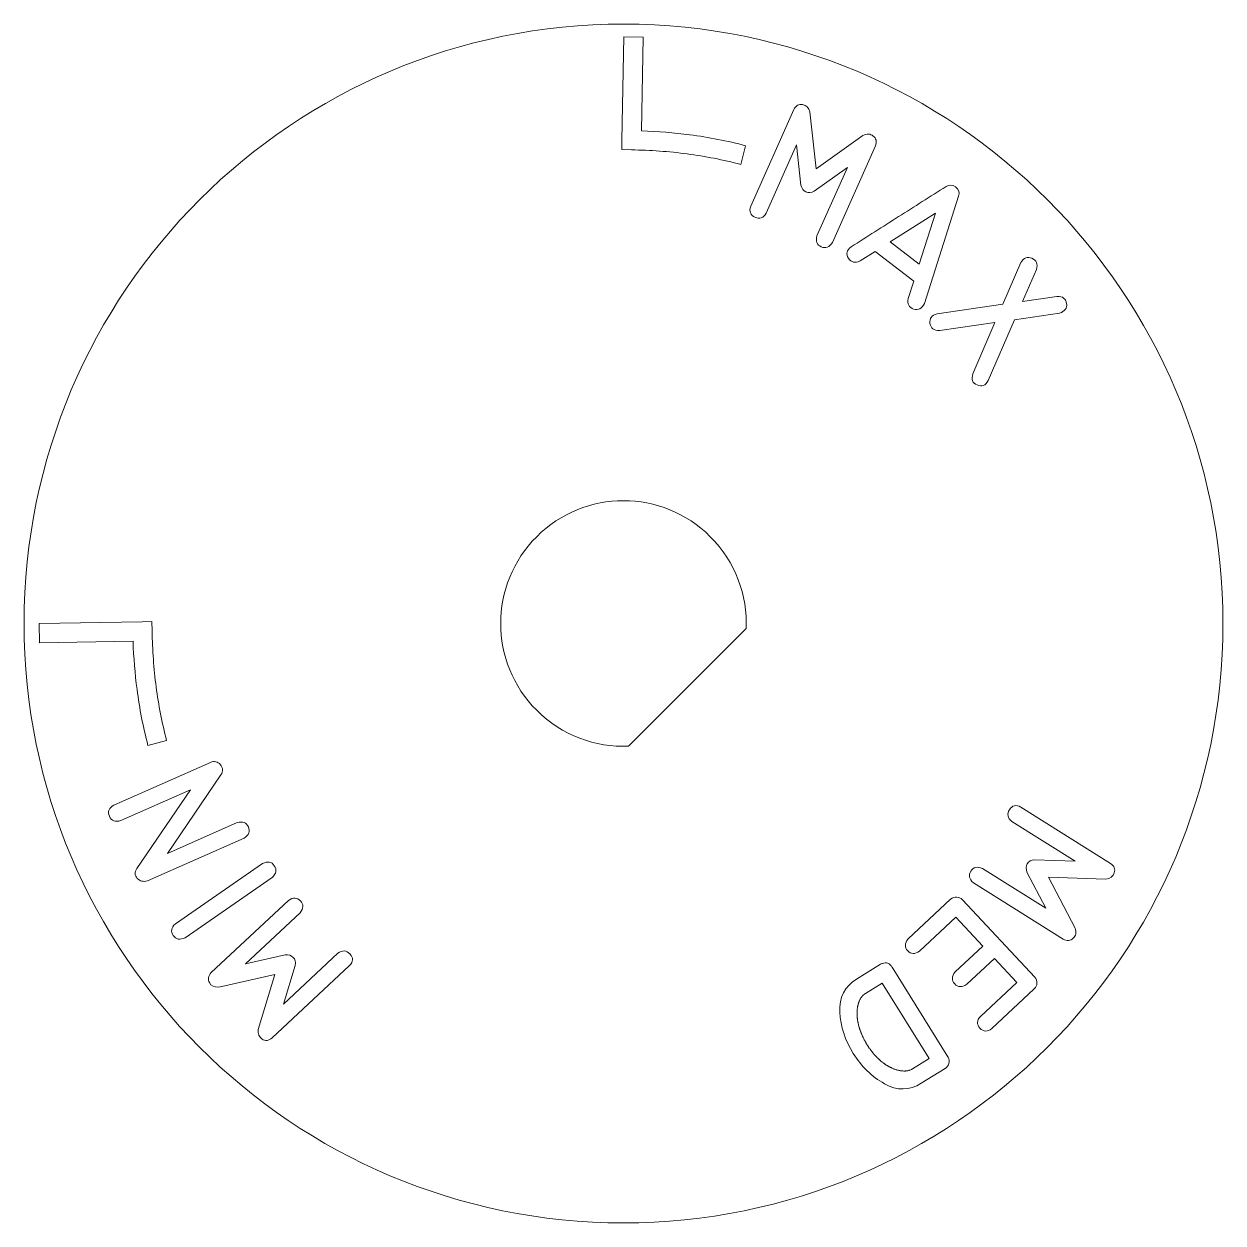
# Model space of a CAD drawing. Header units: millimetres. Extents: x -288 to 359, y -150 to 98.
# Drawn here: x -164.66 to -133.66, y -140.06 to -109.05 of the extents above; entities that cross this region are included whole.
import ezdxf

# ---------------------------------------------------------------- set-up
doc = ezdxf.new("R2010")
doc.units = ezdxf.units.MM
doc.header["$MEASUREMENT"] = 0
doc.layers.add('Cut', color=7, linetype='Continuous', plot=False)
doc.layers.add('Engrave', color=7, linetype='Continuous')

msp = doc.modelspace()

# ---------------------------------------------------------------- linework, layer by layer
at = {"layer": 'Cut', "color": 250, "lineweight": 9}
for points, knots in [([(-133.6612, -124.5578), (-133.6645, -133.1182), (-140.6068, -140.0551), (-149.1672, -140.0518), (-149.1672, -140.0518), (-157.7275, -140.0485), (-164.6645, -133.1063), (-164.6612, -124.5458), (-164.6612, -124.5458), (-164.6579, -115.9854), (-157.7156, -109.0485), (-149.1552, -109.0518), (-149.1552, -109.0518), (-140.5949, -109.0551), (-133.6579, -115.9973), (-133.6612, -124.5578)], [0, 0, 0, 0, 0.2, 0.2, 0.2, 0.2, 0.4, 0.4, 0.4, 0.4, 0.6, 0.6, 0.6, 0.6, 1, 1, 1, 1]), ([(-146.9161, -122.3067), (-146.2631, -122.9597), (-145.9542, -123.8266), (-145.989, -124.6818), (-145.989, -124.6818), (-145.989, -124.6818), (-149.0312, -127.724), (-149.0312, -127.724), (-149.0312, -127.724), (-149.8864, -127.7588), (-150.7533, -127.4499), (-151.4063, -126.7969), (-151.4063, -126.7969), (-152.6462, -125.557), (-152.6462, -123.5466), (-151.4063, -122.3067), (-151.4063, -122.3067), (-150.1664, -121.0668), (-148.156, -121.0668), (-146.9161, -122.3067)], [0, 0, 0, 0, 0.1666667, 0.1666667, 0.1666667, 0.1666667, 0.3333333, 0.3333333, 0.3333333, 0.3333333, 0.5, 0.5, 0.5, 0.5, 0.6666667, 0.6666667, 0.6666667, 0.6666667, 1, 1, 1, 1])]:
    msp.add_open_spline(points, degree=3, knots=knots, dxfattribs=at)
at = {"layer": 'Engrave', "color": 240, "lineweight": 9}
for points, knots in [([(-148.6554, -109.3907), (-148.6554, -109.3907), (-148.6963, -111.811), (-148.6963, -111.811), (-148.6963, -111.811), (-148.2738, -111.8259), (-147.8578, -111.8597), (-147.449, -111.9135), (-147.449, -111.9135), (-146.9567, -111.9783), (-146.474, -112.072), (-146.0027, -112.1966), (-146.0027, -112.1966), (-146.0027, -112.1966), (-146.1311, -112.6793), (-146.1311, -112.6793), (-146.1311, -112.6793), (-146.5834, -112.5597), (-147.0449, -112.4701), (-147.5139, -112.4083), (-147.5139, -112.4083), (-147.9865, -112.3461), (-148.4674, -112.3116), (-148.9553, -112.3029), (-148.9553, -112.3029), (-148.9553, -112.3029), (-149.2046, -112.2986), (-149.2046, -112.2986), (-149.2046, -112.2986), (-149.2046, -112.2986), (-149.2004, -112.0494), (-149.2004, -112.0494), (-149.2004, -112.0494), (-149.2004, -112.0494), (-149.1554, -109.3823), (-149.1554, -109.3823), (-149.1554, -109.3823), (-149.1554, -109.3823), (-148.6554, -109.3907), (-148.6554, -109.3907)], [0, 0, 0, 0, 0.0909091, 0.0909091, 0.0909091, 0.0909091, 0.1818182, 0.1818182, 0.1818182, 0.1818182, 0.2727273, 0.2727273, 0.2727273, 0.2727273, 0.3636364, 0.3636364, 0.3636364, 0.3636364, 0.4545455, 0.4545455, 0.4545455, 0.4545455, 0.5454545, 0.5454545, 0.5454545, 0.5454545, 0.6363636, 0.6363636, 0.6363636, 0.6363636, 0.7272727, 0.7272727, 0.7272727, 0.7272727, 0.8181818, 0.8181818, 0.8181818, 0.8181818, 1, 1, 1, 1]), ([(-143.7592, -114.7028), (-143.8386, -114.8254), (-143.9347, -114.8616), (-144.0475, -114.8109), (-144.0475, -114.8109), (-144.1598, -114.7602), (-144.1971, -114.6652), (-144.1584, -114.5253), (-144.1584, -114.5253), (-144.1584, -114.5253), (-143.3718, -112.7571), (-143.3718, -112.7571), (-143.3718, -112.7571), (-143.3718, -112.7571), (-144.2269, -113.3716), (-144.2269, -113.3716), (-144.2269, -113.3716), (-144.3066, -113.4111), (-144.3792, -113.418), (-144.444, -113.3925), (-144.444, -113.3925), (-144.5089, -113.3671), (-144.5513, -113.3091), (-144.5712, -113.219), (-144.5712, -113.219), (-144.5712, -113.219), (-144.6862, -112.1776), (-144.6862, -112.1776), (-144.6862, -112.1776), (-144.6862, -112.1776), (-145.4695, -113.9417), (-145.4695, -113.9417), (-145.4695, -113.9417), (-145.5425, -114.0664), (-145.6402, -114.1016), (-145.7609, -114.047), (-145.7609, -114.047), (-145.8822, -113.9926), (-145.9184, -113.8981), (-145.8701, -113.7635), (-145.8701, -113.7635), (-145.8701, -113.7635), (-144.7578, -111.2636), (-144.7578, -111.2636), (-144.7578, -111.2636), (-144.7019, -111.1583), (-144.6252, -111.1149), (-144.5281, -111.1327), (-144.5281, -111.1327), (-144.4308, -111.1505), (-144.3679, -111.2145), (-144.3386, -111.3243), (-144.3386, -111.3243), (-144.3386, -111.3243), (-144.1786, -112.7984), (-144.1786, -112.7984), (-144.1786, -112.7984), (-144.1786, -112.7984), (-142.9701, -111.9333), (-142.9701, -111.9333), (-142.9701, -111.9333), (-142.8685, -111.8813), (-142.7796, -111.8853), (-142.7029, -111.9457), (-142.7029, -111.9457), (-142.6262, -112.0056), (-142.6078, -112.0915), (-142.6469, -112.2028), (-142.6469, -112.2028), (-142.6469, -112.2028), (-143.7592, -114.7028), (-143.7592, -114.7028)], [0, 0, 0, 0, 0.0526316, 0.0526316, 0.0526316, 0.0526316, 0.1052632, 0.1052632, 0.1052632, 0.1052632, 0.1578947, 0.1578947, 0.1578947, 0.1578947, 0.2105263, 0.2105263, 0.2105263, 0.2105263, 0.2631579, 0.2631579, 0.2631579, 0.2631579, 0.3157895, 0.3157895, 0.3157895, 0.3157895, 0.3684211, 0.3684211, 0.3684211, 0.3684211, 0.4210526, 0.4210526, 0.4210526, 0.4210526, 0.4736842, 0.4736842, 0.4736842, 0.4736842, 0.5263158, 0.5263158, 0.5263158, 0.5263158, 0.5789474, 0.5789474, 0.5789474, 0.5789474, 0.6315789, 0.6315789, 0.6315789, 0.6315789, 0.6842105, 0.6842105, 0.6842105, 0.6842105, 0.7368421, 0.7368421, 0.7368421, 0.7368421, 0.7894737, 0.7894737, 0.7894737, 0.7894737, 0.8421053, 0.8421053, 0.8421053, 0.8421053, 0.8947368, 0.8947368, 0.8947368, 0.8947368, 1, 1, 1, 1]), ([(-143.274, -114.8109), (-142.8655, -114.5504), (-142.4569, -114.2905), (-142.0479, -114.0312), (-142.0479, -114.0312), (-141.6394, -113.7719), (-141.2303, -113.512), (-140.8208, -113.2526), (-140.8208, -113.2526), (-140.7363, -113.1988), (-140.6537, -113.2021), (-140.5726, -113.2632), (-140.5726, -113.2632), (-140.4918, -113.3243), (-140.4667, -113.403), (-140.4975, -113.501), (-140.4975, -113.501), (-140.4975, -113.501), (-141.3806, -116.2775), (-141.3806, -116.2775), (-141.3806, -116.2775), (-141.4446, -116.4117), (-141.5375, -116.4591), (-141.6578, -116.4199), (-141.6578, -116.4199), (-141.7786, -116.3802), (-141.8255, -116.2893), (-141.7986, -116.1474), (-141.7986, -116.1474), (-141.7986, -116.1474), (-141.655, -115.6991), (-141.655, -115.6991), (-141.655, -115.6991), (-141.655, -115.6991), (-142.6555, -114.929), (-142.6555, -114.929), (-142.6555, -114.929), (-142.6555, -114.929), (-143.0418, -115.1772), (-143.0418, -115.1772), (-143.0418, -115.1772), (-143.1739, -115.2402), (-143.274, -115.2168), (-143.3432, -115.1064), (-143.3432, -115.1064), (-143.4125, -114.9966), (-143.3896, -114.8981), (-143.274, -114.8109)], [0, 0, 0, 0, 0.0769231, 0.0769231, 0.0769231, 0.0769231, 0.1538462, 0.1538462, 0.1538462, 0.1538462, 0.2307692, 0.2307692, 0.2307692, 0.2307692, 0.3076923, 0.3076923, 0.3076923, 0.3076923, 0.3846154, 0.3846154, 0.3846154, 0.3846154, 0.4615385, 0.4615385, 0.4615385, 0.4615385, 0.5384615, 0.5384615, 0.5384615, 0.5384615, 0.6153846, 0.6153846, 0.6153846, 0.6153846, 0.6923077, 0.6923077, 0.6923077, 0.6923077, 0.7692308, 0.7692308, 0.7692308, 0.7692308, 0.8461538, 0.8461538, 0.8461538, 0.8461538, 1, 1, 1, 1]), ([(-141.5149, -115.2573), (-141.5149, -115.2573), (-141.0947, -113.939), (-141.0947, -113.939), (-141.0947, -113.939), (-141.0947, -113.939), (-142.2639, -114.6814), (-142.2639, -114.6814), (-142.2639, -114.6814), (-142.2639, -114.6814), (-141.5149, -115.2573), (-141.5149, -115.2573)], [0, 0, 0, 0, 0.25, 0.25, 0.25, 0.25, 0.5, 0.5, 0.5, 0.5, 1, 1, 1, 1]), ([(-141.0947, -113.939), (-141.0947, -113.939), (-141.5149, -115.2573), (-141.5149, -115.2573), (-141.5149, -115.2573), (-141.5149, -115.2573), (-141.0947, -113.939), (-141.0947, -113.939)], [0, 0, 0, 0, 0.3333333, 0.3333333, 0.3333333, 0.3333333, 1, 1, 1, 1]), ([(-141.0515, -116.5447), (-141.0515, -116.5447), (-139.3507, -116.2978), (-139.3507, -116.2978), (-139.3507, -116.2978), (-139.3507, -116.2978), (-138.8859, -115.2208), (-138.8859, -115.2208), (-138.8859, -115.2208), (-138.8118, -115.0951), (-138.7159, -115.0575), (-138.5986, -115.1082), (-138.5986, -115.1082), (-138.4808, -115.159), (-138.4431, -115.2544), (-138.4844, -115.3955), (-138.4844, -115.3955), (-138.4844, -115.3955), (-138.8445, -116.2222), (-138.8445, -116.2222), (-138.8445, -116.2222), (-138.8445, -116.2222), (-137.9513, -116.092), (-137.9513, -116.092), (-137.9513, -116.092), (-137.8042, -116.0884), (-137.7213, -116.1496), (-137.7034, -116.275), (-137.7034, -116.275), (-137.6853, -116.4006), (-137.7471, -116.484), (-137.888, -116.5257), (-137.888, -116.5257), (-137.888, -116.5257), (-139.0466, -116.6949), (-139.0466, -116.6949), (-139.0466, -116.6949), (-139.0466, -116.6949), (-139.7284, -118.2716), (-139.7284, -118.2716), (-139.7284, -118.2716), (-139.8025, -118.3983), (-139.8989, -118.4361), (-140.0178, -118.3837), (-140.0178, -118.3837), (-140.1367, -118.3318), (-140.1727, -118.2364), (-140.1261, -118.098), (-140.1261, -118.098), (-140.1261, -118.098), (-139.5544, -116.7658), (-139.5544, -116.7658), (-139.5544, -116.7658), (-139.5544, -116.7658), (-140.985, -116.9779), (-140.985, -116.9779), (-140.985, -116.9779), (-141.1332, -116.9778), (-141.2165, -116.9155), (-141.2356, -116.7905), (-141.2356, -116.7905), (-141.2547, -116.665), (-141.1935, -116.5833), (-141.0515, -116.5447)], [0, 0, 0, 0, 0.0588235, 0.0588235, 0.0588235, 0.0588235, 0.1176471, 0.1176471, 0.1176471, 0.1176471, 0.1764706, 0.1764706, 0.1764706, 0.1764706, 0.2352941, 0.2352941, 0.2352941, 0.2352941, 0.2941176, 0.2941176, 0.2941176, 0.2941176, 0.3529412, 0.3529412, 0.3529412, 0.3529412, 0.4117647, 0.4117647, 0.4117647, 0.4117647, 0.4705882, 0.4705882, 0.4705882, 0.4705882, 0.5294118, 0.5294118, 0.5294118, 0.5294118, 0.5882353, 0.5882353, 0.5882353, 0.5882353, 0.6470588, 0.6470588, 0.6470588, 0.6470588, 0.7058824, 0.7058824, 0.7058824, 0.7058824, 0.7647059, 0.7647059, 0.7647059, 0.7647059, 0.8235294, 0.8235294, 0.8235294, 0.8235294, 0.8823529, 0.8823529, 0.8823529, 0.8823529, 1, 1, 1, 1]), ([(-164.2635, -125.0501), (-164.2635, -125.0501), (-161.8433, -125.0103), (-161.8433, -125.0103), (-161.8433, -125.0103), (-161.8285, -125.4327), (-161.7949, -125.8487), (-161.7412, -126.2576), (-161.7412, -126.2576), (-161.6766, -126.7499), (-161.5832, -127.2326), (-161.4587, -127.704), (-161.4587, -127.704), (-161.4587, -127.704), (-160.976, -127.5758), (-160.976, -127.5758), (-160.976, -127.5758), (-161.0955, -127.1235), (-161.1849, -126.6619), (-161.2464, -126.1929), (-161.2464, -126.1929), (-161.3084, -125.7203), (-161.3427, -125.2393), (-161.3512, -124.7514), (-161.3512, -124.7514), (-161.3512, -124.7514), (-161.3555, -124.5021), (-161.3555, -124.5021), (-161.3555, -124.5021), (-161.3555, -124.5021), (-161.6046, -124.5062), (-161.6046, -124.5062), (-161.6046, -124.5062), (-161.6046, -124.5062), (-164.2717, -124.5501), (-164.2717, -124.5501), (-164.2717, -124.5501), (-164.2717, -124.5501), (-164.2635, -125.0501), (-164.2635, -125.0501)], [0, 0, 0, 0, 0.0909091, 0.0909091, 0.0909091, 0.0909091, 0.1818182, 0.1818182, 0.1818182, 0.1818182, 0.2727273, 0.2727273, 0.2727273, 0.2727273, 0.3636364, 0.3636364, 0.3636364, 0.3636364, 0.4545455, 0.4545455, 0.4545455, 0.4545455, 0.5454545, 0.5454545, 0.5454545, 0.5454545, 0.6363636, 0.6363636, 0.6363636, 0.6363636, 0.7272727, 0.7272727, 0.7272727, 0.7272727, 0.8181818, 0.8181818, 0.8181818, 0.8181818, 1, 1, 1, 1]), ([(-159.839, -128.1429), (-159.7398, -128.0993), (-159.6555, -128.1191), (-159.586, -128.2032), (-159.586, -128.2032), (-159.5165, -128.2874), (-159.5116, -128.3741), (-159.5717, -128.4635), (-159.5717, -128.4635), (-159.5717, -128.4635), (-160.9534, -130.4986), (-160.9534, -130.4986), (-160.9534, -130.4986), (-160.9534, -130.4986), (-159.1496, -129.7004), (-159.1496, -129.7004), (-159.1496, -129.7004), (-159.0081, -129.6627), (-158.9126, -129.7), (-158.8625, -129.8128), (-158.8625, -129.8128), (-158.8123, -129.9256), (-158.8491, -130.0212), (-158.9728, -130.1), (-158.9728, -130.1), (-158.9728, -130.1), (-161.4746, -131.2072), (-161.4746, -131.2072), (-161.4746, -131.2072), (-161.5791, -131.2367), (-161.6661, -131.2151), (-161.7355, -131.1422), (-161.7355, -131.1422), (-161.8049, -131.0698), (-161.8077, -130.9845), (-161.7435, -130.8872), (-161.7435, -130.8872), (-161.7435, -130.8872), (-160.3591, -128.8511), (-160.3591, -128.8511), (-160.3591, -128.8511), (-160.3591, -128.8511), (-162.1638, -129.6503), (-162.1638, -129.6503), (-162.1638, -129.6503), (-162.3068, -129.6922), (-162.4041, -129.6528), (-162.4559, -129.5326), (-162.4559, -129.5326), (-162.5071, -129.4129), (-162.4687, -129.3189), (-162.3407, -129.2507), (-162.3407, -129.2507), (-162.3407, -129.2507), (-159.839, -128.1429), (-159.839, -128.1429)], [0, 0, 0, 0, 0.0666667, 0.0666667, 0.0666667, 0.0666667, 0.1333333, 0.1333333, 0.1333333, 0.1333333, 0.2, 0.2, 0.2, 0.2, 0.2666667, 0.2666667, 0.2666667, 0.2666667, 0.3333333, 0.3333333, 0.3333333, 0.3333333, 0.4, 0.4, 0.4, 0.4, 0.4666667, 0.4666667, 0.4666667, 0.4666667, 0.5333333, 0.5333333, 0.5333333, 0.5333333, 0.6, 0.6, 0.6, 0.6, 0.6666667, 0.6666667, 0.6666667, 0.6666667, 0.7333333, 0.7333333, 0.7333333, 0.7333333, 0.8, 0.8, 0.8, 0.8, 0.8666667, 0.8666667, 0.8666667, 0.8666667, 1, 1, 1, 1]), ([(-140.1128, -131.256), (-140.2229, -131.1602), (-140.2451, -131.0597), (-140.1794, -130.9554), (-140.1794, -130.9554), (-140.1133, -130.8512), (-140.0138, -130.8279), (-139.8805, -130.8862), (-139.8805, -130.8862), (-139.8805, -130.8862), (-138.2413, -131.9146), (-138.2413, -131.9146), (-138.2413, -131.9146), (-138.2413, -131.9146), (-138.729, -130.9812), (-138.729, -130.9812), (-138.729, -130.9812), (-138.7565, -130.897), (-138.7533, -130.824), (-138.7189, -130.7637), (-138.7189, -130.7637), (-138.6845, -130.7028), (-138.621, -130.6689), (-138.529, -130.6621), (-138.529, -130.6621), (-138.529, -130.6621), (-137.4817, -130.6956), (-137.4817, -130.6956), (-137.4817, -130.6956), (-137.4817, -130.6956), (-139.1177, -129.6708), (-139.1177, -129.6708), (-139.1177, -129.6708), (-139.2304, -129.5803), (-139.2515, -129.4792), (-139.1806, -129.3671), (-139.1806, -129.3671), (-139.1097, -129.2549), (-139.0108, -129.2322), (-138.8848, -129.2993), (-138.8848, -129.2993), (-138.8848, -129.2993), (-136.5668, -130.754), (-136.5668, -130.754), (-136.5668, -130.754), (-136.4705, -130.8238), (-136.4382, -130.9059), (-136.4695, -130.9995), (-136.4695, -130.9995), (-136.5013, -131.0932), (-136.5733, -131.1466), (-136.6865, -131.1598), (-136.6865, -131.1598), (-136.6865, -131.1598), (-138.1681, -131.1103), (-138.1681, -131.1103), (-138.1681, -131.1103), (-138.1681, -131.1103), (-137.4831, -132.4291), (-137.4831, -132.4291), (-137.4831, -132.4291), (-137.4456, -132.5366), (-137.462, -132.6245), (-137.5323, -132.6916), (-137.5323, -132.6916), (-137.6028, -132.7588), (-137.6901, -132.7651), (-137.7948, -132.7106), (-137.7948, -132.7106), (-137.7948, -132.7106), (-140.1128, -131.256), (-140.1128, -131.256)], [0, 0, 0, 0, 0.0526316, 0.0526316, 0.0526316, 0.0526316, 0.1052632, 0.1052632, 0.1052632, 0.1052632, 0.1578947, 0.1578947, 0.1578947, 0.1578947, 0.2105263, 0.2105263, 0.2105263, 0.2105263, 0.2631579, 0.2631579, 0.2631579, 0.2631579, 0.3157895, 0.3157895, 0.3157895, 0.3157895, 0.3684211, 0.3684211, 0.3684211, 0.3684211, 0.4210526, 0.4210526, 0.4210526, 0.4210526, 0.4736842, 0.4736842, 0.4736842, 0.4736842, 0.5263158, 0.5263158, 0.5263158, 0.5263158, 0.5789474, 0.5789474, 0.5789474, 0.5789474, 0.6315789, 0.6315789, 0.6315789, 0.6315789, 0.6842105, 0.6842105, 0.6842105, 0.6842105, 0.7368421, 0.7368421, 0.7368421, 0.7368421, 0.7894737, 0.7894737, 0.7894737, 0.7894737, 0.8421053, 0.8421053, 0.8421053, 0.8421053, 0.8947368, 0.8947368, 0.8947368, 0.8947368, 1, 1, 1, 1]), ([(-158.4962, -130.7572), (-158.3637, -130.693), (-158.2622, -130.7123), (-158.1915, -130.8151), (-158.1915, -130.8151), (-158.1213, -130.9174), (-158.1396, -131.0189), (-158.2461, -131.1192), (-158.2461, -131.1192), (-158.2461, -131.1192), (-160.4992, -132.6772), (-160.4992, -132.6772), (-160.4992, -132.6772), (-160.6312, -132.742), (-160.7327, -132.7238), (-160.8039, -132.6215), (-160.8039, -132.6215), (-160.8751, -132.5197), (-160.8569, -132.4176), (-160.7492, -132.3152), (-160.7492, -132.3152), (-160.7492, -132.3152), (-158.4962, -130.7572), (-158.4962, -130.7572)], [0, 0, 0, 0, 0.1428571, 0.1428571, 0.1428571, 0.1428571, 0.2857143, 0.2857143, 0.2857143, 0.2857143, 0.4285714, 0.4285714, 0.4285714, 0.4285714, 0.5714286, 0.5714286, 0.5714286, 0.5714286, 0.7142857, 0.7142857, 0.7142857, 0.7142857, 1, 1, 1, 1]), ([(-157.8216, -131.7118), (-157.7009, -131.6297), (-157.5982, -131.6337), (-157.5143, -131.7243), (-157.5143, -131.7243), (-157.4303, -131.8149), (-157.4333, -131.917), (-157.5236, -132.0312), (-157.5236, -132.0312), (-157.5236, -132.0312), (-158.9379, -133.3519), (-158.9379, -133.3519), (-158.9379, -133.3519), (-158.9379, -133.3519), (-157.9105, -133.1193), (-157.9105, -133.1193), (-157.9105, -133.1193), (-157.8215, -133.1142), (-157.7524, -133.1364), (-157.7025, -133.185), (-157.7025, -133.185), (-157.6527, -133.234), (-157.6362, -133.3035), (-157.6534, -133.3943), (-157.6534, -133.3943), (-157.6534, -133.3943), (-157.9539, -134.3985), (-157.9539, -134.3985), (-157.9539, -134.3985), (-157.9539, -134.3985), (-156.5443, -133.0792), (-156.5443, -133.0792), (-156.5443, -133.0792), (-156.4278, -132.9934), (-156.3247, -132.999), (-156.2344, -133.0966), (-156.2344, -133.0966), (-156.1441, -133.1936), (-156.1476, -133.2951), (-156.2447, -133.3997), (-156.2447, -133.3997), (-156.2447, -133.3997), (-158.2444, -135.2673), (-158.2444, -135.2673), (-158.2444, -135.2673), (-158.3366, -135.3427), (-158.4245, -135.3526), (-158.5067, -135.2985), (-158.5067, -135.2985), (-158.5893, -135.2444), (-158.6225, -135.1606), (-158.6062, -135.0479), (-158.6062, -135.0479), (-158.6062, -135.0479), (-158.1786, -133.6289), (-158.1786, -133.6289), (-158.1786, -133.6289), (-158.1786, -133.6289), (-159.629, -133.9529), (-159.629, -133.9529), (-159.629, -133.9529), (-159.7423, -133.9616), (-159.8229, -133.9233), (-159.8699, -133.8378), (-159.8699, -133.8378), (-159.9174, -133.7527), (-159.9009, -133.6666), (-159.8214, -133.5794), (-159.8214, -133.5794), (-159.8214, -133.5794), (-157.8216, -131.7118), (-157.8216, -131.7118)], [0, 0, 0, 0, 0.0526316, 0.0526316, 0.0526316, 0.0526316, 0.1052632, 0.1052632, 0.1052632, 0.1052632, 0.1578947, 0.1578947, 0.1578947, 0.1578947, 0.2105263, 0.2105263, 0.2105263, 0.2105263, 0.2631579, 0.2631579, 0.2631579, 0.2631579, 0.3157895, 0.3157895, 0.3157895, 0.3157895, 0.3684211, 0.3684211, 0.3684211, 0.3684211, 0.4210526, 0.4210526, 0.4210526, 0.4210526, 0.4736842, 0.4736842, 0.4736842, 0.4736842, 0.5263158, 0.5263158, 0.5263158, 0.5263158, 0.5789474, 0.5789474, 0.5789474, 0.5789474, 0.6315789, 0.6315789, 0.6315789, 0.6315789, 0.6842105, 0.6842105, 0.6842105, 0.6842105, 0.7368421, 0.7368421, 0.7368421, 0.7368421, 0.7894737, 0.7894737, 0.7894737, 0.7894737, 0.8421053, 0.8421053, 0.8421053, 0.8421053, 0.8947368, 0.8947368, 0.8947368, 0.8947368, 1, 1, 1, 1]), ([(-139.93, -134.7103), (-139.93, -134.7103), (-138.9917, -133.8334), (-138.9917, -133.8334), (-138.9917, -133.8334), (-138.9917, -133.8334), (-139.57, -133.2144), (-139.57, -133.2144), (-139.57, -133.2144), (-139.57, -133.2144), (-140.2855, -133.8825), (-140.2855, -133.8825), (-140.2855, -133.8825), (-140.4074, -133.9667), (-140.511, -133.9633), (-140.5965, -133.871), (-140.5965, -133.871), (-140.6815, -133.7788), (-140.6781, -133.6757), (-140.5862, -133.561), (-140.5862, -133.561), (-140.5862, -133.561), (-139.8701, -132.8925), (-139.8701, -132.8925), (-139.8701, -132.8925), (-139.8701, -132.8925), (-140.5649, -132.1488), (-140.5649, -132.1488), (-140.5649, -132.1488), (-140.5649, -132.1488), (-141.5038, -133.0256), (-141.5038, -133.0256), (-141.5038, -133.0256), (-141.6251, -133.1093), (-141.7283, -133.1059), (-141.8127, -133.0152), (-141.8127, -133.0152), (-141.8972, -132.9246), (-141.8932, -132.822), (-141.8008, -132.7074), (-141.8008, -132.7074), (-141.8008, -132.7074), (-140.7052, -131.6836), (-140.7052, -131.6836), (-140.7052, -131.6836), (-140.5993, -131.6076), (-140.4956, -131.6112), (-140.3941, -131.6945), (-140.3941, -131.6945), (-140.3941, -131.6945), (-138.5266, -133.6937), (-138.5266, -133.6937), (-138.5266, -133.6937), (-138.4475, -133.8071), (-138.4521, -133.9097), (-138.5391, -134.0027), (-138.5391, -134.0027), (-138.5391, -134.0027), (-139.6352, -135.0265), (-139.6352, -135.0265), (-139.6352, -135.0265), (-139.7491, -135.1171), (-139.8517, -135.1136), (-139.9425, -135.0155), (-139.9425, -135.0155), (-140.0338, -134.9174), (-140.0293, -134.8159), (-139.93, -134.7103)], [0, 0, 0, 0, 0.0555556, 0.0555556, 0.0555556, 0.0555556, 0.1111111, 0.1111111, 0.1111111, 0.1111111, 0.1666667, 0.1666667, 0.1666667, 0.1666667, 0.2222222, 0.2222222, 0.2222222, 0.2222222, 0.2777778, 0.2777778, 0.2777778, 0.2777778, 0.3333333, 0.3333333, 0.3333333, 0.3333333, 0.3888889, 0.3888889, 0.3888889, 0.3888889, 0.4444444, 0.4444444, 0.4444444, 0.4444444, 0.5, 0.5, 0.5, 0.5, 0.5555556, 0.5555556, 0.5555556, 0.5555556, 0.6111111, 0.6111111, 0.6111111, 0.6111111, 0.6666667, 0.6666667, 0.6666667, 0.6666667, 0.7222222, 0.7222222, 0.7222222, 0.7222222, 0.7777778, 0.7777778, 0.7777778, 0.7777778, 0.8333333, 0.8333333, 0.8333333, 0.8333333, 0.8888889, 0.8888889, 0.8888889, 0.8888889, 1, 1, 1, 1]), ([(-140.8407, -136.0569), (-140.8407, -136.0569), (-141.4604, -136.4426), (-141.4604, -136.4426), (-141.4604, -136.4426), (-141.7683, -136.6342), (-142.0864, -136.6374), (-142.4145, -136.4521), (-142.4145, -136.4521), (-142.7426, -136.2669), (-143.0114, -136.006), (-143.2209, -135.6695), (-143.2209, -135.6695), (-143.4303, -135.3323), (-143.5457, -134.9757), (-143.5663, -134.5995), (-143.5663, -134.5995), (-143.5869, -134.2232), (-143.444, -133.9395), (-143.1372, -133.748), (-143.1372, -133.748), (-143.1372, -133.748), (-142.5174, -133.3628), (-142.5174, -133.3628), (-142.5174, -133.3628), (-142.5174, -133.3628), (-142.5201, -133.3644), (-142.5201, -133.3644), (-142.5201, -133.3644), (-142.5201, -133.3644), (-142.5174, -133.3628), (-142.5174, -133.3628), (-142.5174, -133.3628), (-142.4857, -133.3491), (-142.4683, -133.3417), (-142.4651, -133.3412), (-142.4651, -133.3412), (-142.3602, -133.3062), (-142.2782, -133.338), (-142.2185, -133.4359), (-142.2185, -133.4359), (-142.2185, -133.4359), (-142.2169, -133.4348), (-142.2169, -133.4348), (-142.2169, -133.4348), (-142.2169, -133.4348), (-140.7724, -135.759), (-140.7724, -135.759), (-140.7724, -135.759), (-140.7697, -135.7611), (-140.7672, -135.7643), (-140.7644, -135.7685), (-140.7644, -135.7685), (-140.737, -135.8182), (-140.7306, -135.8712), (-140.7454, -135.9273), (-140.7454, -135.9273), (-140.7598, -135.9828), (-140.792, -136.0267), (-140.8417, -136.0575), (-140.8417, -136.0575), (-140.8417, -136.0575), (-140.8407, -136.0569), (-140.8407, -136.0569)], [0, 0, 0, 0, 0.0588235, 0.0588235, 0.0588235, 0.0588235, 0.1176471, 0.1176471, 0.1176471, 0.1176471, 0.1764706, 0.1764706, 0.1764706, 0.1764706, 0.2352941, 0.2352941, 0.2352941, 0.2352941, 0.2941176, 0.2941176, 0.2941176, 0.2941176, 0.3529412, 0.3529412, 0.3529412, 0.3529412, 0.4117647, 0.4117647, 0.4117647, 0.4117647, 0.4705882, 0.4705882, 0.4705882, 0.4705882, 0.5294118, 0.5294118, 0.5294118, 0.5294118, 0.5882353, 0.5882353, 0.5882353, 0.5882353, 0.6470588, 0.6470588, 0.6470588, 0.6470588, 0.7058824, 0.7058824, 0.7058824, 0.7058824, 0.7647059, 0.7647059, 0.7647059, 0.7647059, 0.8235294, 0.8235294, 0.8235294, 0.8235294, 0.8823529, 0.8823529, 0.8823529, 0.8823529, 1, 1, 1, 1]), ([(-142.9065, -134.1195), (-142.908, -134.1206), (-142.9097, -134.1216), (-142.9112, -134.1227), (-142.9112, -134.1227), (-142.9133, -134.1238), (-142.9155, -134.1248), (-142.9181, -134.1264), (-142.9181, -134.1264), (-142.9197, -134.1274), (-142.9213, -134.129), (-142.9223, -134.1301), (-142.9223, -134.1301), (-142.9234, -134.1311), (-142.925, -134.1327), (-142.9276, -134.1344), (-142.9276, -134.1344), (-142.9297, -134.1353), (-142.9313, -134.1369), (-142.9334, -134.1386), (-142.9334, -134.1386), (-142.935, -134.1406), (-142.9377, -134.1423), (-142.9403, -134.1438), (-142.9403, -134.1438), (-142.9419, -134.1449), (-142.9435, -134.1465), (-142.9451, -134.1481), (-142.9451, -134.1481), (-142.9467, -134.1491), (-142.9482, -134.1507), (-142.9509, -134.1528), (-142.9509, -134.1528), (-142.953, -134.1539), (-142.9546, -134.155), (-142.9562, -134.1566), (-142.9562, -134.1566), (-142.9572, -134.1582), (-142.9593, -134.1597), (-142.962, -134.1613), (-142.962, -134.1613), (-142.9646, -134.165), (-142.9673, -134.1682), (-142.971, -134.1703), (-142.971, -134.1703), (-142.9726, -134.1713), (-142.9742, -134.1735), (-142.9752, -134.1756), (-142.9752, -134.1756), (-142.9758, -134.1783), (-142.9774, -134.1803), (-142.9794, -134.183), (-142.9794, -134.183), (-142.981, -134.184), (-142.9832, -134.1857), (-142.9853, -134.1872), (-142.9853, -134.1872), (-142.9869, -134.1893), (-142.989, -134.1915), (-142.9911, -134.1941), (-142.9911, -134.1941), (-142.9927, -134.1952), (-142.9943, -134.1968), (-142.9953, -134.1984), (-142.9953, -134.1984), (-142.997, -134.2004), (-142.9985, -134.2026), (-143.0007, -134.2052), (-143.0007, -134.2052), (-143.0049, -134.2105), (-143.0075, -134.2147), (-143.0091, -134.218), (-143.0091, -134.218), (-143.0218, -134.2327), (-143.025, -134.2375), (-143.0191, -134.2312), (-143.0191, -134.2312), (-143.0208, -134.2322), (-143.0218, -134.2343), (-143.0228, -134.2364), (-143.0228, -134.2364), (-143.0239, -134.2391), (-143.0255, -134.2412), (-143.0276, -134.2439), (-143.0276, -134.2439), (-143.0319, -134.2539), (-143.0345, -134.2587), (-143.034, -134.2571), (-143.034, -134.2571), (-143.0398, -134.2672), (-143.043, -134.2719), (-143.043, -134.2719), (-143.043, -134.2719), (-143.0441, -134.274), (-143.0451, -134.2761), (-143.0461, -134.2782), (-143.0461, -134.2782), (-143.0472, -134.2809), (-143.0482, -134.2835), (-143.0499, -134.2873), (-143.0499, -134.2873), (-143.0546, -134.2973), (-143.0567, -134.3025), (-143.0567, -134.3025), (-143.0567, -134.3025), (-143.0578, -134.3042), (-143.0594, -134.3068), (-143.061, -134.3095), (-143.061, -134.3095), (-143.0621, -134.3121), (-143.0636, -134.3153), (-143.0652, -134.3184), (-143.0652, -134.3184), (-143.0662, -134.3206), (-143.0674, -134.3227), (-143.0679, -134.3259), (-143.0679, -134.3259), (-143.0683, -134.3285), (-143.0694, -134.3317), (-143.071, -134.3349), (-143.071, -134.3349), (-143.0726, -134.337), (-143.0737, -134.339), (-143.0742, -134.3417), (-143.0742, -134.3417), (-143.0753, -134.3438), (-143.0763, -134.3471), (-143.0779, -134.3502), (-143.0779, -134.3502), (-143.0789, -134.3534), (-143.0811, -134.3592), (-143.0848, -134.3692), (-143.0848, -134.3692), (-143.0874, -134.3804), (-143.0885, -134.3862), (-143.0885, -134.3862), (-143.0885, -134.3862), (-143.0896, -134.3889), (-143.0901, -134.392), (-143.0906, -134.3947), (-143.0906, -134.3947), (-143.0912, -134.3973), (-143.0922, -134.401), (-143.0932, -134.4053), (-143.0932, -134.4053), (-143.0938, -134.4078), (-143.0944, -134.411), (-143.0954, -134.4137), (-143.0954, -134.4137), (-143.0959, -134.4169), (-143.0964, -134.42), (-143.0975, -134.4243), (-143.0975, -134.4243), (-143.0991, -134.428), (-143.1012, -134.4338), (-143.1028, -134.4423), (-143.1028, -134.4423), (-143.1038, -134.4455), (-143.1044, -134.4481), (-143.1049, -134.4508), (-143.1049, -134.4508), (-143.1054, -134.4539), (-143.1065, -134.4571), (-143.1075, -134.4619), (-143.1075, -134.4619), (-143.1081, -134.4646), (-143.1086, -134.4677), (-143.1091, -134.4709), (-143.1091, -134.4709), (-143.1091, -134.474), (-143.1102, -134.4778), (-143.1112, -134.482), (-143.1112, -134.482), (-143.1128, -134.5027), (-143.1134, -134.5095), (-143.1134, -134.5021), (-143.1134, -134.5021), (-143.1155, -134.5116), (-143.1165, -134.519), (-143.116, -134.5238), (-143.116, -134.5238), (-143.1176, -134.5391), (-143.1182, -134.546), (-143.1177, -134.5449), (-143.1177, -134.5449), (-143.1176, -134.5487), (-143.1182, -134.5519), (-143.1187, -134.555), (-143.1187, -134.555), (-143.1186, -134.5586), (-143.1197, -134.5624), (-143.1208, -134.5666), (-143.1208, -134.5666), (-143.1208, -134.5703), (-143.1208, -134.574), (-143.1202, -134.5772), (-143.1202, -134.5772), (-143.1197, -134.5809), (-143.1202, -134.5846), (-143.1213, -134.5889), (-143.1213, -134.5889), (-143.1208, -134.592), (-143.1202, -134.5957), (-143.1208, -134.6005), (-143.1208, -134.6005), (-143.1207, -134.6047), (-143.1213, -134.609), (-143.1213, -134.6127), (-143.1213, -134.6127), (-143.1218, -134.6228), (-143.1223, -134.6301), (-143.1218, -134.6349), (-143.1218, -134.6349), (-143.1219, -134.6386), (-143.1218, -134.6423), (-143.1213, -134.646), (-143.1213, -134.646), (-143.1208, -134.6503), (-143.1208, -134.6544), (-143.1218, -134.6587), (-143.1218, -134.6587), (-143.1219, -134.6624), (-143.1219, -134.6662), (-143.1207, -134.6698), (-143.1207, -134.6698), (-143.1203, -134.674), (-143.1208, -134.6778), (-143.1219, -134.682), (-143.1219, -134.682), (-143.1208, -134.6878), (-143.1197, -134.6953), (-143.1187, -134.7042), (-143.1187, -134.7042), (-143.1192, -134.7079), (-143.1187, -134.7122), (-143.1176, -134.7164), (-143.1176, -134.7164), (-143.1171, -134.7206), (-143.1166, -134.7254), (-143.1171, -134.7306), (-143.1171, -134.7306), (-143.1171, -134.7344), (-143.1171, -134.7381), (-143.1166, -134.7418), (-143.1166, -134.7418), (-143.1161, -134.746), (-143.1155, -134.7503), (-143.116, -134.7556), (-143.116, -134.7556), (-143.1155, -134.7588), (-143.1144, -134.7625), (-143.1139, -134.7666), (-143.1139, -134.7666), (-143.1129, -134.7709), (-143.1123, -134.7756), (-143.1118, -134.7799), (-143.1118, -134.7799), (-143.1118, -134.7863), (-143.1108, -134.7947), (-143.1086, -134.8053), (-143.1086, -134.8053), (-143.1039, -134.8327), (-143.1023, -134.8418), (-143.105, -134.8323), (-143.105, -134.8323), (-143.1038, -134.8354), (-143.1033, -134.8397), (-143.1018, -134.8444), (-143.1018, -134.8444), (-143.1007, -134.8492), (-143.1001, -134.854), (-143.0996, -134.8582), (-143.0996, -134.8582), (-143.098, -134.8625), (-143.097, -134.8667), (-143.0964, -134.8709), (-143.0964, -134.8709), (-143.0954, -134.8751), (-143.0943, -134.8799), (-143.0938, -134.8858), (-143.0938, -134.8858), (-143.0912, -134.8952), (-143.089, -134.9037), (-143.0869, -134.9106), (-143.0869, -134.9106), (-143.0859, -134.9148), (-143.0848, -134.9191), (-143.0838, -134.9232), (-143.0838, -134.9232), (-143.0832, -134.9275), (-143.0822, -134.9323), (-143.0811, -134.9381), (-143.0811, -134.9381), (-143.0832, -134.927), (-143.0806, -134.936), (-143.0737, -134.9646), (-143.0737, -134.9646), (-143.0727, -134.9699), (-143.0706, -134.9789), (-143.0679, -134.9915), (-143.0679, -134.9915), (-143.0653, -134.9953), (-143.0637, -134.9995), (-143.0626, -135.0043), (-143.0626, -135.0043), (-143.0615, -135.009), (-143.06, -135.0138), (-143.0584, -135.0186), (-143.0584, -135.0186), (-143.0568, -135.0228), (-143.0557, -135.027), (-143.0541, -135.0312), (-143.0541, -135.0312), (-143.0525, -135.036), (-143.051, -135.0408), (-143.05, -135.0466), (-143.05, -135.0466), (-143.0483, -135.0492), (-143.0473, -135.0529), (-143.0457, -135.0577), (-143.0457, -135.0577), (-143.0446, -135.0625), (-143.0431, -135.0673), (-143.0414, -135.072), (-143.0414, -135.072), (-143.0383, -135.0789), (-143.0345, -135.0879), (-143.0298, -135.0995), (-143.0298, -135.0995), (-143.0277, -135.1032), (-143.0261, -135.1075), (-143.025, -135.1122), (-143.025, -135.1122), (-143.0234, -135.1164), (-143.0223, -135.1218), (-143.0203, -135.1265), (-143.0203, -135.1265), (-143.0181, -135.1302), (-143.0161, -135.1339), (-143.0145, -135.1387), (-143.0145, -135.1387), (-143.0129, -135.143), (-143.0113, -135.1477), (-143.0097, -135.1524), (-143.0097, -135.1524), (-143.0065, -135.1593), (-143.0028, -135.1683), (-142.998, -135.1799), (-142.998, -135.1799), (-142.9959, -135.1837), (-142.9939, -135.1879), (-142.9928, -135.1932), (-142.9928, -135.1932), (-142.9911, -135.1985), (-142.9896, -135.2032), (-142.9874, -135.2086), (-142.9874, -135.2086), (-142.9837, -135.2144), (-142.9795, -135.2233), (-142.9748, -135.235), (-142.9748, -135.235), (-142.9726, -135.2387), (-142.9705, -135.2424), (-142.9684, -135.2466), (-142.9684, -135.2466), (-142.9663, -135.2509), (-142.9642, -135.2556), (-142.9616, -135.2615), (-142.9616, -135.2615), (-142.9568, -135.2731), (-142.9526, -135.2821), (-142.9489, -135.2884), (-142.9489, -135.2884), (-142.9457, -135.2948), (-142.9414, -135.3037), (-142.9345, -135.3144), (-142.9345, -135.3144), (-142.9319, -135.3207), (-142.9266, -135.3297), (-142.9197, -135.3413), (-142.9197, -135.3413), (-142.9165, -135.3477), (-142.9118, -135.3567), (-142.9055, -135.3672), (-142.9055, -135.3672), (-142.9029, -135.3715), (-142.9002, -135.3757), (-142.8981, -135.3799), (-142.8981, -135.3799), (-142.8959, -135.3843), (-142.8938, -135.389), (-142.8917, -135.3948), (-142.8917, -135.3948), (-142.8896, -135.3985), (-142.8875, -135.4022), (-142.8854, -135.4064), (-142.8854, -135.4064), (-142.8832, -135.4106), (-142.8806, -135.4155), (-142.8774, -135.4207), (-142.8774, -135.4207), (-142.8753, -135.4244), (-142.8727, -135.4281), (-142.87, -135.4329), (-142.87, -135.4329), (-142.8674, -135.4372), (-142.8647, -135.4414), (-142.8615, -135.4455), (-142.8615, -135.4455), (-142.8589, -135.4504), (-142.8562, -135.4546), (-142.8542, -135.4583), (-142.8542, -135.4583), (-142.8515, -135.462), (-142.8488, -135.4663), (-142.8462, -135.471), (-142.8462, -135.471), (-142.8436, -135.4752), (-142.8404, -135.4789), (-142.8378, -135.4827), (-142.8378, -135.4827), (-142.8351, -135.4863), (-142.8319, -135.4911), (-142.8287, -135.4964), (-142.8287, -135.4964), (-142.8261, -135.4996), (-142.824, -135.5038), (-142.8213, -135.508), (-142.8213, -135.508), (-142.8187, -135.5123), (-142.8155, -135.517), (-142.8128, -135.5212), (-142.8128, -135.5212), (-142.8097, -135.5266), (-142.8034, -135.5345), (-142.7938, -135.5462), (-142.7938, -135.5462), (-142.7875, -135.5567), (-142.7822, -135.5641), (-142.778, -135.5689), (-142.778, -135.5689), (-142.7742, -135.5747), (-142.7673, -135.5837), (-142.7584, -135.5949), (-142.7584, -135.5949), (-142.7515, -135.6054), (-142.7462, -135.6128), (-142.7419, -135.6176), (-142.7419, -135.6176), (-142.7383, -135.6239), (-142.7319, -135.6314), (-142.724, -135.6408), (-142.724, -135.6408), (-142.7208, -135.644), (-142.7177, -135.6477), (-142.7145, -135.6515), (-142.7145, -135.6515), (-142.7113, -135.6557), (-142.7081, -135.6599), (-142.7055, -135.6642), (-142.7055, -135.6642), (-142.6975, -135.6737), (-142.6907, -135.6811), (-142.6849, -135.6858), (-142.6849, -135.6858), (-142.6816, -135.689), (-142.6784, -135.6922), (-142.6753, -135.6954), (-142.6753, -135.6954), (-142.6721, -135.6991), (-142.669, -135.7028), (-142.6663, -135.7075), (-142.6663, -135.7075), (-142.6615, -135.7129), (-142.6551, -135.7202), (-142.6467, -135.7298), (-142.6467, -135.7298), (-142.642, -135.7356), (-142.6356, -135.743), (-142.6272, -135.7525), (-142.6272, -135.7525), (-142.617, -135.761), (-142.6102, -135.7674), (-142.606, -135.7721), (-142.606, -135.7721), (-142.5976, -135.7816), (-142.5917, -135.788), (-142.588, -135.7917), (-142.588, -135.7917), (-142.5843, -135.7943), (-142.5806, -135.7969), (-142.5769, -135.8007), (-142.5769, -135.8007), (-142.5737, -135.8038), (-142.5705, -135.8075), (-142.5668, -135.8112), (-142.5668, -135.8112), (-142.5636, -135.8144), (-142.56, -135.8171), (-142.5557, -135.8202), (-142.5557, -135.8202), (-142.5515, -135.8229), (-142.5483, -135.8267), (-142.5451, -135.8308), (-142.5451, -135.8308), (-142.5229, -135.85), (-142.516, -135.8557), (-142.525, -135.8494), (-142.525, -135.8494), (-142.5192, -135.8541), (-142.5123, -135.8605), (-142.5044, -135.8674), (-142.5044, -135.8674), (-142.5007, -135.869), (-142.4975, -135.8716), (-142.4938, -135.8748), (-142.4938, -135.8748), (-142.4895, -135.8779), (-142.4864, -135.8806), (-142.4832, -135.8837), (-142.4832, -135.8837), (-142.4811, -135.8859), (-142.4737, -135.8917), (-142.4615, -135.9012), (-142.4615, -135.9012), (-142.4525, -135.9076), (-142.4456, -135.9129), (-142.4404, -135.9171), (-142.4404, -135.9171), (-142.4372, -135.9187), (-142.4335, -135.9213), (-142.4298, -135.9245), (-142.4298, -135.9245), (-142.4261, -135.9272), (-142.4224, -135.9303), (-142.4198, -135.9335), (-142.4198, -135.9335), (-142.416, -135.9352), (-142.4123, -135.9372), (-142.4086, -135.9394), (-142.4086, -135.9394), (-142.4043, -135.942), (-142.4012, -135.9446), (-142.398, -135.9472), (-142.398, -135.9472), (-142.3891, -135.9542), (-142.3822, -135.9589), (-142.3763, -135.9615), (-142.3763, -135.9615), (-142.3679, -135.9679), (-142.361, -135.9727), (-142.3573, -135.9748), (-142.3573, -135.9748), (-142.3483, -135.9816), (-142.3408, -135.9864), (-142.3356, -135.989), (-142.3356, -135.989), (-142.3324, -135.9907), (-142.3287, -135.9923), (-142.325, -135.9943), (-142.325, -135.9943), (-142.3213, -135.996), (-142.3187, -135.9981), (-142.316, -136.0001), (-142.316, -136.0001), (-142.3049, -136.006), (-142.298, -136.0097), (-142.2938, -136.0123), (-142.2938, -136.0123), (-142.2784, -136.0198), (-142.271, -136.0229), (-142.2726, -136.0229), (-142.2726, -136.0229), (-142.2684, -136.0235), (-142.2647, -136.025), (-142.2615, -136.0277), (-142.2615, -136.0277), (-142.2583, -136.0298), (-142.2552, -136.032), (-142.2515, -136.0335), (-142.2515, -136.0335), (-142.2477, -136.0356), (-142.2409, -136.0388), (-142.2314, -136.0425), (-142.2314, -136.0425), (-142.2277, -136.0441), (-142.2244, -136.0457), (-142.2213, -136.0473), (-142.2213, -136.0473), (-142.2176, -136.0489), (-142.215, -136.0505), (-142.2123, -136.0525), (-142.2123, -136.0525), (-142.2028, -136.0579), (-142.189, -136.0632), (-142.171, -136.069), (-142.171, -136.069), (-142.1678, -136.0696), (-142.1551, -136.0748), (-142.1319, -136.0848), (-142.1319, -136.0848), (-142.1139, -136.0907), (-142.1006, -136.0944), (-142.0917, -136.0965), (-142.0917, -136.0965), (-142.0827, -136.0992), (-142.07, -136.1029), (-142.0525, -136.1066), (-142.0525, -136.1066), (-142.0408, -136.1103), (-142.0287, -136.1129), (-142.0165, -136.115), (-142.0165, -136.115), (-142.0075, -136.1156), (-141.9948, -136.1171), (-141.979, -136.1193), (-141.979, -136.1193), (-141.9657, -136.1209), (-141.9535, -136.1219), (-141.9419, -136.1235), (-141.9419, -136.1235), (-141.9133, -136.1241), (-141.9017, -136.1246), (-141.9059, -136.1251), (-141.9059, -136.1251), (-141.8821, -136.1245), (-141.871, -136.1245), (-141.8737, -136.1246), (-141.8737, -136.1246), (-141.8737, -136.1246), (-141.863, -136.1235), (-141.8424, -136.1219), (-141.8424, -136.1219), (-141.8377, -136.1214), (-141.8276, -136.1192), (-141.8117, -136.1156), (-141.8117, -136.1156), (-141.7975, -136.1129), (-141.7873, -136.1108), (-141.781, -136.1092), (-141.781, -136.1092), (-141.7762, -136.1071), (-141.7715, -136.106), (-141.7673, -136.105), (-141.7673, -136.105), (-141.7625, -136.1039), (-141.7583, -136.1034), (-141.7535, -136.1029), (-141.7535, -136.1029), (-141.736, -136.096), (-141.7276, -136.0923), (-141.7276, -136.0923), (-141.7276, -136.0923), (-141.7218, -136.0897), (-141.7138, -136.0854), (-141.7033, -136.0791), (-141.7033, -136.0791), (-141.7006, -136.0769), (-141.6984, -136.0759), (-141.6964, -136.0749), (-141.6964, -136.0749), (-141.6948, -136.0738), (-141.6932, -136.0728), (-141.6911, -136.0717), (-141.6911, -136.0717), (-141.6911, -136.0717), (-141.2571, -135.8013), (-141.2571, -135.8013), (-141.2571, -135.8013), (-141.2571, -135.8013), (-142.472, -133.8491), (-142.472, -133.8491), (-142.472, -133.8491), (-142.472, -133.8491), (-142.472, -133.8491), (-142.472, -133.8491), (-142.472, -133.8491), (-142.472, -133.8491), (-142.9065, -134.1195), (-142.9065, -134.1195)], [0, 0, 0, 0, 0.005848, 0.005848, 0.005848, 0.005848, 0.0116959, 0.0116959, 0.0116959, 0.0116959, 0.0175439, 0.0175439, 0.0175439, 0.0175439, 0.0233918, 0.0233918, 0.0233918, 0.0233918, 0.0292398, 0.0292398, 0.0292398, 0.0292398, 0.0350877, 0.0350877, 0.0350877, 0.0350877, 0.0409357, 0.0409357, 0.0409357, 0.0409357, 0.0467836, 0.0467836, 0.0467836, 0.0467836, 0.0526316, 0.0526316, 0.0526316, 0.0526316, 0.0584795, 0.0584795, 0.0584795, 0.0584795, 0.0643275, 0.0643275, 0.0643275, 0.0643275, 0.0701754, 0.0701754, 0.0701754, 0.0701754, 0.0760234, 0.0760234, 0.0760234, 0.0760234, 0.0818713, 0.0818713, 0.0818713, 0.0818713, 0.0877193, 0.0877193, 0.0877193, 0.0877193, 0.0935673, 0.0935673, 0.0935673, 0.0935673, 0.0994152, 0.0994152, 0.0994152, 0.0994152, 0.1052632, 0.1052632, 0.1052632, 0.1052632, 0.1111111, 0.1111111, 0.1111111, 0.1111111, 0.1169591, 0.1169591, 0.1169591, 0.1169591, 0.122807, 0.122807, 0.122807, 0.122807, 0.128655, 0.128655, 0.128655, 0.128655, 0.1345029, 0.1345029, 0.1345029, 0.1345029, 0.1403509, 0.1403509, 0.1403509, 0.1403509, 0.1461988, 0.1461988, 0.1461988, 0.1461988, 0.1520468, 0.1520468, 0.1520468, 0.1520468, 0.1578947, 0.1578947, 0.1578947, 0.1578947, 0.1637427, 0.1637427, 0.1637427, 0.1637427, 0.1695906, 0.1695906, 0.1695906, 0.1695906, 0.1754386, 0.1754386, 0.1754386, 0.1754386, 0.1812865, 0.1812865, 0.1812865, 0.1812865, 0.1871345, 0.1871345, 0.1871345, 0.1871345, 0.1929825, 0.1929825, 0.1929825, 0.1929825, 0.1988304, 0.1988304, 0.1988304, 0.1988304, 0.2046784, 0.2046784, 0.2046784, 0.2046784, 0.2105263, 0.2105263, 0.2105263, 0.2105263, 0.2163743, 0.2163743, 0.2163743, 0.2163743, 0.2222222, 0.2222222, 0.2222222, 0.2222222, 0.2280702, 0.2280702, 0.2280702, 0.2280702, 0.2339181, 0.2339181, 0.2339181, 0.2339181, 0.2397661, 0.2397661, 0.2397661, 0.2397661, 0.245614, 0.245614, 0.245614, 0.245614, 0.251462, 0.251462, 0.251462, 0.251462, 0.2573099, 0.2573099, 0.2573099, 0.2573099, 0.2631579, 0.2631579, 0.2631579, 0.2631579, 0.2690058, 0.2690058, 0.2690058, 0.2690058, 0.2748538, 0.2748538, 0.2748538, 0.2748538, 0.2807018, 0.2807018, 0.2807018, 0.2807018, 0.2865497, 0.2865497, 0.2865497, 0.2865497, 0.2923977, 0.2923977, 0.2923977, 0.2923977, 0.2982456, 0.2982456, 0.2982456, 0.2982456, 0.3040936, 0.3040936, 0.3040936, 0.3040936, 0.3099415, 0.3099415, 0.3099415, 0.3099415, 0.3157895, 0.3157895, 0.3157895, 0.3157895, 0.3216374, 0.3216374, 0.3216374, 0.3216374, 0.3274854, 0.3274854, 0.3274854, 0.3274854, 0.3333333, 0.3333333, 0.3333333, 0.3333333, 0.3391813, 0.3391813, 0.3391813, 0.3391813, 0.3450292, 0.3450292, 0.3450292, 0.3450292, 0.3508772, 0.3508772, 0.3508772, 0.3508772, 0.3567251, 0.3567251, 0.3567251, 0.3567251, 0.3625731, 0.3625731, 0.3625731, 0.3625731, 0.3684211, 0.3684211, 0.3684211, 0.3684211, 0.374269, 0.374269, 0.374269, 0.374269, 0.380117, 0.380117, 0.380117, 0.380117, 0.3859649, 0.3859649, 0.3859649, 0.3859649, 0.3918129, 0.3918129, 0.3918129, 0.3918129, 0.3976608, 0.3976608, 0.3976608, 0.3976608, 0.4035088, 0.4035088, 0.4035088, 0.4035088, 0.4093567, 0.4093567, 0.4093567, 0.4093567, 0.4152047, 0.4152047, 0.4152047, 0.4152047, 0.4210526, 0.4210526, 0.4210526, 0.4210526, 0.4269006, 0.4269006, 0.4269006, 0.4269006, 0.4327485, 0.4327485, 0.4327485, 0.4327485, 0.4385965, 0.4385965, 0.4385965, 0.4385965, 0.4444444, 0.4444444, 0.4444444, 0.4444444, 0.4502924, 0.4502924, 0.4502924, 0.4502924, 0.4561404, 0.4561404, 0.4561404, 0.4561404, 0.4619883, 0.4619883, 0.4619883, 0.4619883, 0.4678363, 0.4678363, 0.4678363, 0.4678363, 0.4736842, 0.4736842, 0.4736842, 0.4736842, 0.4795322, 0.4795322, 0.4795322, 0.4795322, 0.4853801, 0.4853801, 0.4853801, 0.4853801, 0.4912281, 0.4912281, 0.4912281, 0.4912281, 0.497076, 0.497076, 0.497076, 0.497076, 0.502924, 0.502924, 0.502924, 0.502924, 0.5087719, 0.5087719, 0.5087719, 0.5087719, 0.5146199, 0.5146199, 0.5146199, 0.5146199, 0.5204678, 0.5204678, 0.5204678, 0.5204678, 0.5263158, 0.5263158, 0.5263158, 0.5263158, 0.5321637, 0.5321637, 0.5321637, 0.5321637, 0.5380117, 0.5380117, 0.5380117, 0.5380117, 0.5438596, 0.5438596, 0.5438596, 0.5438596, 0.5497076, 0.5497076, 0.5497076, 0.5497076, 0.5555556, 0.5555556, 0.5555556, 0.5555556, 0.5614035, 0.5614035, 0.5614035, 0.5614035, 0.5672515, 0.5672515, 0.5672515, 0.5672515, 0.5730994, 0.5730994, 0.5730994, 0.5730994, 0.5789474, 0.5789474, 0.5789474, 0.5789474, 0.5847953, 0.5847953, 0.5847953, 0.5847953, 0.5906433, 0.5906433, 0.5906433, 0.5906433, 0.5964912, 0.5964912, 0.5964912, 0.5964912, 0.6023392, 0.6023392, 0.6023392, 0.6023392, 0.6081871, 0.6081871, 0.6081871, 0.6081871, 0.6140351, 0.6140351, 0.6140351, 0.6140351, 0.619883, 0.619883, 0.619883, 0.619883, 0.625731, 0.625731, 0.625731, 0.625731, 0.6315789, 0.6315789, 0.6315789, 0.6315789, 0.6374269, 0.6374269, 0.6374269, 0.6374269, 0.6432749, 0.6432749, 0.6432749, 0.6432749, 0.6491228, 0.6491228, 0.6491228, 0.6491228, 0.6549708, 0.6549708, 0.6549708, 0.6549708, 0.6608187, 0.6608187, 0.6608187, 0.6608187, 0.6666667, 0.6666667, 0.6666667, 0.6666667, 0.6725146, 0.6725146, 0.6725146, 0.6725146, 0.6783626, 0.6783626, 0.6783626, 0.6783626, 0.6842105, 0.6842105, 0.6842105, 0.6842105, 0.6900585, 0.6900585, 0.6900585, 0.6900585, 0.6959064, 0.6959064, 0.6959064, 0.6959064, 0.7017544, 0.7017544, 0.7017544, 0.7017544, 0.7076023, 0.7076023, 0.7076023, 0.7076023, 0.7134503, 0.7134503, 0.7134503, 0.7134503, 0.7192982, 0.7192982, 0.7192982, 0.7192982, 0.7251462, 0.7251462, 0.7251462, 0.7251462, 0.7309942, 0.7309942, 0.7309942, 0.7309942, 0.7368421, 0.7368421, 0.7368421, 0.7368421, 0.7426901, 0.7426901, 0.7426901, 0.7426901, 0.748538, 0.748538, 0.748538, 0.748538, 0.754386, 0.754386, 0.754386, 0.754386, 0.7602339, 0.7602339, 0.7602339, 0.7602339, 0.7660819, 0.7660819, 0.7660819, 0.7660819, 0.7719298, 0.7719298, 0.7719298, 0.7719298, 0.7777778, 0.7777778, 0.7777778, 0.7777778, 0.7836257, 0.7836257, 0.7836257, 0.7836257, 0.7894737, 0.7894737, 0.7894737, 0.7894737, 0.7953216, 0.7953216, 0.7953216, 0.7953216, 0.8011696, 0.8011696, 0.8011696, 0.8011696, 0.8070175, 0.8070175, 0.8070175, 0.8070175, 0.8128655, 0.8128655, 0.8128655, 0.8128655, 0.8187135, 0.8187135, 0.8187135, 0.8187135, 0.8245614, 0.8245614, 0.8245614, 0.8245614, 0.8304094, 0.8304094, 0.8304094, 0.8304094, 0.8362573, 0.8362573, 0.8362573, 0.8362573, 0.8421053, 0.8421053, 0.8421053, 0.8421053, 0.8479532, 0.8479532, 0.8479532, 0.8479532, 0.8538012, 0.8538012, 0.8538012, 0.8538012, 0.8596491, 0.8596491, 0.8596491, 0.8596491, 0.8654971, 0.8654971, 0.8654971, 0.8654971, 0.871345, 0.871345, 0.871345, 0.871345, 0.877193, 0.877193, 0.877193, 0.877193, 0.8830409, 0.8830409, 0.8830409, 0.8830409, 0.8888889, 0.8888889, 0.8888889, 0.8888889, 0.8947368, 0.8947368, 0.8947368, 0.8947368, 0.9005848, 0.9005848, 0.9005848, 0.9005848, 0.9064327, 0.9064327, 0.9064327, 0.9064327, 0.9122807, 0.9122807, 0.9122807, 0.9122807, 0.9181287, 0.9181287, 0.9181287, 0.9181287, 0.9239766, 0.9239766, 0.9239766, 0.9239766, 0.9298246, 0.9298246, 0.9298246, 0.9298246, 0.9356725, 0.9356725, 0.9356725, 0.9356725, 0.9415205, 0.9415205, 0.9415205, 0.9415205, 0.9473684, 0.9473684, 0.9473684, 0.9473684, 0.9532164, 0.9532164, 0.9532164, 0.9532164, 0.9590643, 0.9590643, 0.9590643, 0.9590643, 0.9649123, 0.9649123, 0.9649123, 0.9649123, 0.9707602, 0.9707602, 0.9707602, 0.9707602, 0.9766082, 0.9766082, 0.9766082, 0.9766082, 0.9824561, 0.9824561, 0.9824561, 0.9824561, 0.9883041, 0.9883041, 0.9883041, 0.9883041, 1, 1, 1, 1])]:
    msp.add_open_spline(points, degree=3, knots=knots, dxfattribs=at)

doc.saveas('drawing.dxf')
